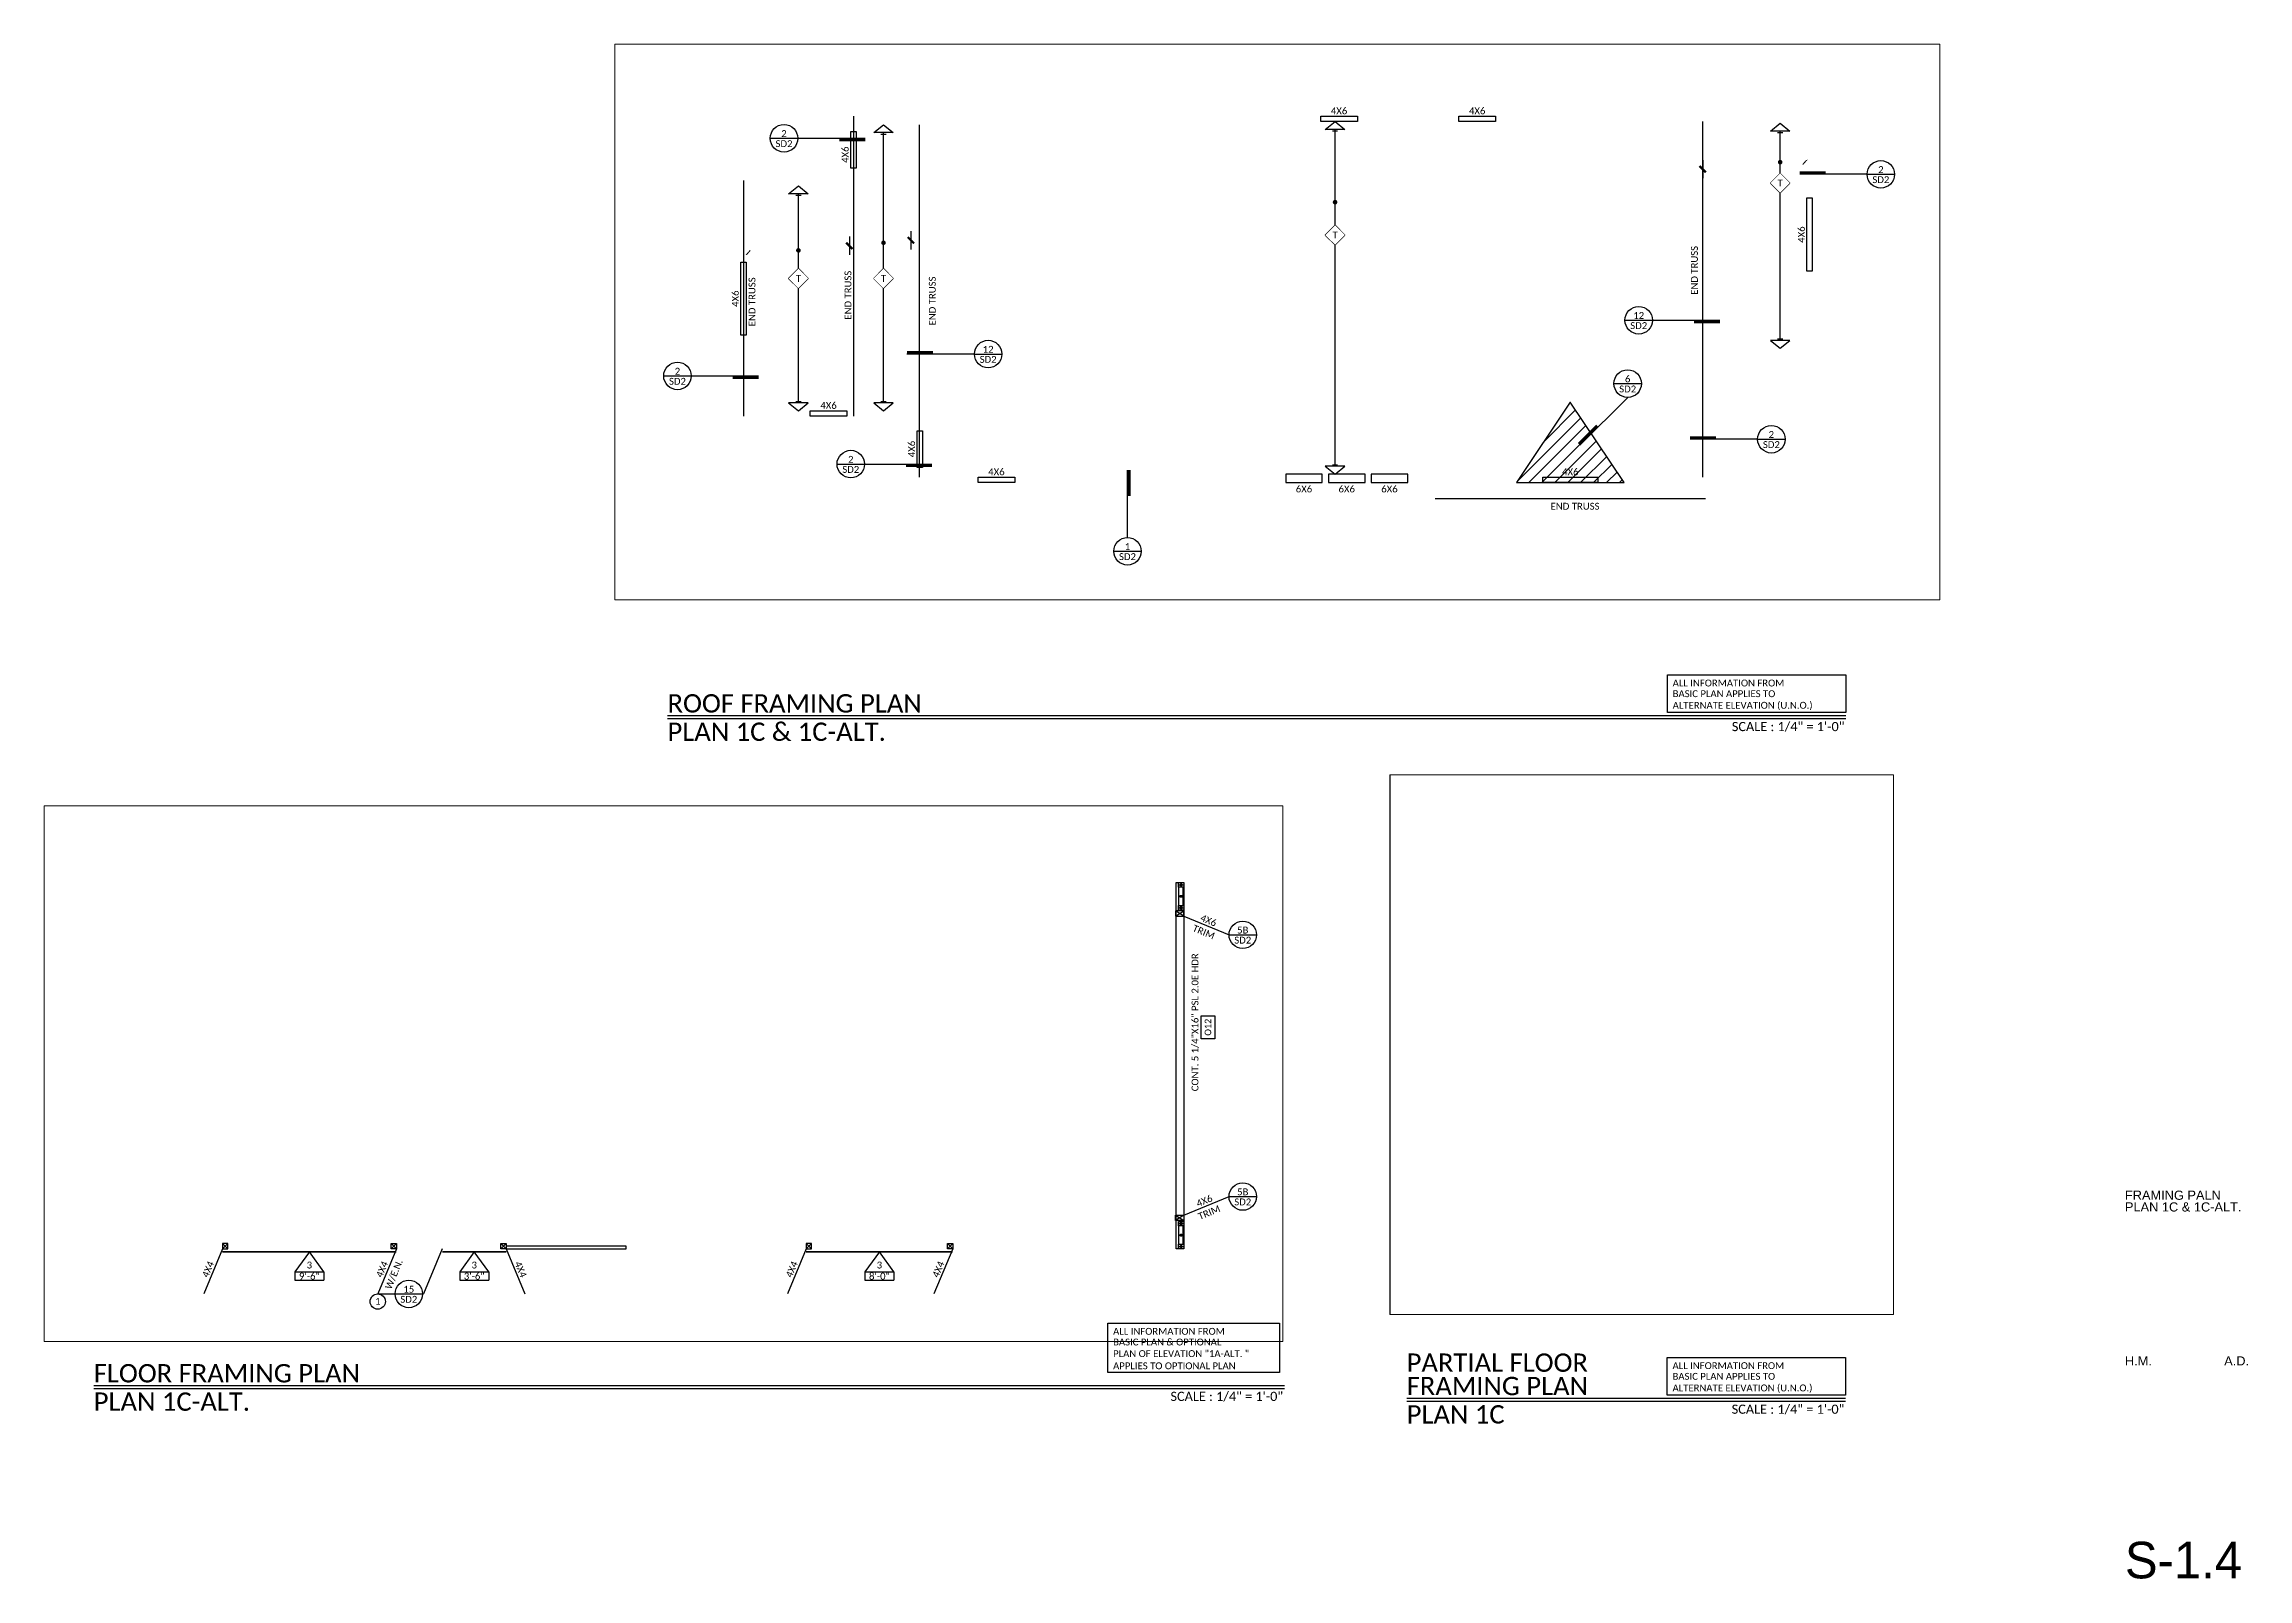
# Paper-space layout 'S-1.4' of a CAD drawing. Header units: inches. Extents: x 4.7 to 34.8, y 0.7 to 21.7.
# The model-space entities are those that its viewports show. They can reach past a viewport. Long polylines and large blocks are cut down to what shows.
import ezdxf
from ezdxf.enums import TextEntityAlignment as Align

# ---------------------------------------------------------------- set-up
doc = ezdxf.new("R2010")
doc.units = ezdxf.units.IN
doc.header["$LTSCALE"] = 24
doc.header["$MEASUREMENT"] = 0
doc.set_wipeout_variables(frame=1)
for name, pattern in [('DASHDOT2', [12.7, 6.35, -3.175, 0, -3.175]), ('DASHED', [0.75, 0.5, -0.25]), ('DASHED2', [0.375, 0.25, -0.125])]:
    doc.linetypes.add(name, pattern=pattern)
doc.layers.add('CORE_VIEWPORT', color=253, linetype='Continuous', plot=False)
for name, color, linetype in [('DE_DESCRIPTION_TITLE', 3, 'Continuous'), ('FRAME_CALIF', 8, 'Continuous'), ('FRAME_DROP', 5, 'DASHED'), ('FRAME_HDR', 70, 'Continuous'), ('FRAME_POST', 4, 'Continuous'), ('FRAME_SWALL', 3, 'SWALL'), ('FRAME_SWTXT', 2, 'Continuous'), ('FRAME_TEXT', 2, 'Continuous')]:
    doc.layers.add(name, color=color, linetype=linetype)
doc.styles.add('A2', font='arial.ttf', dxfattribs={"width": 1.00018})
doc.styles.add('ARC-TEXT', font='CALIBRI.TTF', dxfattribs={"height": 4.5})
doc.styles.add('ARC-TITLE', font='CALIBRI.TTF')
doc.styles.add('shbd-text', font='GIL_____.TTF')
doc.linetypes.add('SWALL', pattern='A,0.25,0.25,["//",ARC-TEXT,S=0.015,R=0,X=0.01,Y=0.01],0.25', length=0.75)

# ---------------------------------------------------------------- blocks, each defined once
blk = doc.blocks.new('SHEET-NO.')
at = {"color": 2, "linetype": 'Continuous', "style": 'A2'}
for tag, p in [('SHT_NAME_1', (39.131, 5.877)), ('SHT_NAME_2', (39.131, 5.717)), ('SHT_NAME_3', (39.131, 5.557)), ('SHT_NAME_4', (39.131, 5.38)), ('SHT_NAME_5', (39.131, 5.204)), ('DESIGNED', (39.131, 3.608)), ('CHECKED', (40.381, 3.608))]:
    blk.add_attdef(tag, p, '', height=0.125, dxfattribs=at)
at = {"color": 3, "linetype": 'Continuous', "ltscale": 12, "style": 'shbd-text'}
blk.add_attdef('SHT-NO.', (39.131, 0.709), '', height=0.5, dxfattribs=at)
blk = doc.blocks.new('NOTE_ALT')
blk.add_lwpolyline([(-112.5, 34.5), (0, 34.5), (0, 2), (-112.5, 2)], close=True)
at = {"color": 0, "style": 'ARC-TEXT'}
for s, p in [('ALL INFORMATION FROM', (-109, 26.8)), ('BASIC PLAN & OPTIONAL', (-109, 19.8)), ('PLAN OF ELEVATION "1A-ALT. "', (-109, 12.2)), ('APPLIES TO OPTIONAL PLAN', (-109, 4.2))]:
    blk.add_text(s, height=4.5, dxfattribs=at).set_placement(p)
blk = doc.blocks.new('NOTE_ALT_ELV')
blk.add_lwpolyline([(-116.8, 26.8), (0, 26.8), (0, 2), (-116.8, 2)], close=True)
at = {"color": 0, "style": 'ARC-TEXT'}
for s, p in [('ALL INFORMATION FROM', (-113.4, 19.1)), ('BASIC PLAN APPLIES TO', (-113.4, 12.1)), ('ALTERNATE ELEVATION (U.N.O.)', (-113.4, 4.5))]:
    blk.add_text(s, height=4.5, dxfattribs=at).set_placement(p)
blk = doc.blocks.new('*U137')
at = {"color": 1}
blk.add_lwpolyline([(2.7, 3.1, 0.688, 0.688, 0), (0, 0, 0, 0, 0), (695, 62.4, 0.688, 0.688, 0), (692.3, 59.3, 0.688, 0.688, 0)], format="xyseb", dxfattribs=at)
blk = doc.blocks.new('*U138')
for p, q in [((6.1, -1.7), (6.1, 1.7)), ((141.4, -1.7), (141.4, 1.7)), ((142.3, 0), (5.2, 0))]:
    blk.add_line(p, q)
for points in [[(5.2, -6.4), (0, 0), (5.2, 6.4)], [(54.3, 0), (60.7, -6.4), (67.1, 0), (60.7, 6.4)], [(142.3, -6.4), (147.5, 0), (142.3, 6.4)]]:
    blk.add_lwpolyline(points, close=True)
at = {"color": 1, "const_width": 1.5}
blk.add_lwpolyline([(43.1, 0, 1), (41.6, 0, 1)], format="xyb", close=True, dxfattribs=at)
at = {"style": 'ARC-TEXT', "width": 1.00018}
blk.add_attdef('FRM', text='', height=4.5, rotation=90, dxfattribs=at).set_placement((60.7, 0), align=Align.MIDDLE_CENTER)
blk.add_wipeout([(67.1, 0), (60.7, 6.4), (54.3, 0), (60.7, -6.4)])
blk = doc.blocks.new('*U139')
for p, q in [((6.1, -1.7), (6.1, 1.7)), ((224.9, -1.7), (224.9, 1.7)), ((225.8, 0), (5.2, 0))]:
    blk.add_line(p, q)
for points in [[(5.2, -6.4), (0, 0), (5.2, 6.4)], [(67.9, 0), (74.3, -6.4), (80.6, 0), (74.3, 6.4)], [(225.8, -6.4), (231, 0), (225.8, 6.4)]]:
    blk.add_lwpolyline(points, close=True)
at = {"color": 1, "const_width": 1.5}
blk.add_lwpolyline([(53.5, 0, 1), (52, 0, 1)], format="xyb", close=True, dxfattribs=at)
at = {"style": 'ARC-TEXT', "width": 1.00018}
blk.add_attdef('FRM', text='', height=4.5, rotation=90, dxfattribs=at).set_placement((74.3, 0), align=Align.MIDDLE_CENTER)
blk.add_wipeout([(80.6, 0), (74.3, 6.4), (67.9, 0), (74.3, -6.4)])
blk = doc.blocks.new('*U140')
for p, q in [((6.1, -1.7), (6.1, 1.7)), ((181.4, -1.7), (181.4, 1.7)), ((182.3, 0), (5.2, 0))]:
    blk.add_line(p, q)
for points in [[(5.2, -6.4), (0, 0), (5.2, 6.4)], [(94.3, 0), (100.7, -6.4), (107.1, 0), (100.7, 6.4)], [(182.3, -6.4), (187.5, 0), (182.3, 6.4)]]:
    blk.add_lwpolyline(points, close=True)
at = {"color": 1, "const_width": 1.5}
blk.add_lwpolyline([(78.1, 0, 1), (76.6, 0, 1)], format="xyb", close=True, dxfattribs=at)
at = {"style": 'ARC-TEXT', "width": 1.00018}
blk.add_attdef('FRM', text='', height=4.5, rotation=90, dxfattribs=at).set_placement((100.7, 0), align=Align.MIDDLE_CENTER)
blk.add_wipeout([(107.1, 0), (100.7, 6.4), (94.3, 0), (100.7, -6.4)])
blk = doc.blocks.new('TEC_STICK')
at = {"color": 1}
blk.add_line((-6, 0), (6, 0), dxfattribs=at)
at = {"color": 1, "const_width": 1.5}
blk.add_lwpolyline([(-2.1, -2.1), (2.1, 2.1)], dxfattribs=at)
blk = doc.blocks.new('*U141')
for p, q in [((6.1, -1.7), (6.1, 1.7)), ((141.4, -1.7), (141.4, 1.7)), ((142.3, 0), (5.2, 0))]:
    blk.add_line(p, q)
for points in [[(5.2, -6.4), (0, 0), (5.2, 6.4)], [(32.9, 0), (39.2, -6.4), (45.6, 0), (39.2, 6.4)], [(142.3, -6.4), (147.5, 0), (142.3, 6.4)]]:
    blk.add_lwpolyline(points, close=True)
at = {"style": 'ARC-TEXT', "width": 1.00018}
blk.add_attdef('FRM', text='', height=4.5, rotation=90, dxfattribs=at).set_placement((39.2, 0), align=Align.MIDDLE_CENTER)
blk.add_wipeout([(45.6, 0), (39.2, 6.4), (32.9, 0), (39.2, -6.4)])
at = {"color": 1, "const_width": 1.5}
blk.add_lwpolyline([(26.3, 0, 1), (24.8, 0, 1)], format="xyb", close=True, dxfattribs=at)
blk = doc.blocks.new('TEC_DET')
blk.add_line((-9, 0), (9, 0))
blk.add_circle((0, 0), 9)
at = {"style": 'ARC-TEXT'}
for tag, p in [('NUM', (0, 3.1)), ('SHT', (0, -3.5))]:
    blk.add_attdef(tag, text='', height=4.5, dxfattribs=at).set_placement(p, align=Align.MIDDLE_CENTER)
blk = doc.blocks.new('*U145')
blk.add_line((36, 0), (-8.2, 0))
at = {"const_width": 2}
blk.add_lwpolyline([(8.8, 1), (-8.2, 1)], dxfattribs=at)
blk = doc.blocks.new('TEC_BM')
blk.add_lwpolyline([(-7.5, 4.5), (7.5, 4.5), (7.5, -4.5), (-7.5, -4.5), (-7.5, 4.5)])
at = {"style": 'ARC-TEXT', "width": 1.00018}
blk.add_attdef('BM', text='', height=4.27, dxfattribs=at).set_placement((0, 0), align=Align.MIDDLE_CENTER)
blk = doc.blocks.new('*U185')
for p, q in [((0, 5.5), (0, 0)), ((3.5, 5.5), (0, 5.5)), ((0, 0), (3.5, 0)), ((3.5, 0), (3.5, 5.5))]:
    blk.add_line(p, q)
at = {"color": 1}
for p, q in [((0, 5.5), (3.5, 0)), ((0, 0), (3.5, 5.5))]:
    blk.add_line(p, q, dxfattribs=at)
blk = doc.blocks.new('*U186')
for p, q in [((-3.5, 0), (-3.5, 5.5)), ((-3.5, 5.5), (0, 5.5)), ((0, 0), (-3.5, 0)), ((0, 5.5), (0, 0))]:
    blk.add_line(p, q)
at = {"color": 1}
for p, q in [((0, 5.5), (-3.5, 0)), ((0, 0), (-3.5, 5.5))]:
    blk.add_line(p, q, dxfattribs=at)
blk = doc.blocks.new('*U206')
for p, q in [((0, 3.5), (0, 0)), ((3.5, 3.5), (0, 3.5)), ((0, 0), (3.5, 0)), ((3.5, 0), (3.5, 3.5))]:
    blk.add_line(p, q)
at = {"color": 1}
for p, q in [((0, 3.5), (3.5, 0)), ((0, 0), (3.5, 3.5))]:
    blk.add_line(p, q, dxfattribs=at)
blk = doc.blocks.new('*U205')
for p, q in [((-3.5, 0), (-3.5, 3.5)), ((-3.5, 3.5), (0, 3.5)), ((0, 0), (-3.5, 0)), ((0, 3.5), (0, 0))]:
    blk.add_line(p, q)
at = {"color": 1}
for p, q in [((0, 3.5), (-3.5, 0)), ((0, 0), (-3.5, 3.5))]:
    blk.add_line(p, q, dxfattribs=at)
blk = doc.blocks.new('*U115')
for p, q in [((13, 9.5), (18.6, 9.5)), ((18.6, -9.5), (18.6, 9.5)), ((13, -9.5), (18.6, -9.5))]:
    blk.add_line(p, q)
at = {"flags": 128}
blk.add_lwpolyline([(13, -9.5), (13, 9.5), (0, 0)], close=True, dxfattribs=at)
at = {"style": 'ARC-TEXT'}
for tag, p in [('NUM', (8.6, 0)), ('LENGTH', (15.9, 0)), ('REF', (21.8, 0))]:
    blk.add_attdef(tag, text='', height=4.5, rotation=90, dxfattribs=at).set_placement(p, align=Align.MIDDLE_CENTER)
blk = doc.blocks.new('*U203')
for p, q in [((0, 3.5), (0, 0)), ((3.5, 3.5), (0, 3.5)), ((0, 0), (3.5, 0)), ((3.5, 0), (3.5, 3.5))]:
    blk.add_line(p, q)
at = {"color": 1}
for p, q in [((0, 3.5), (3.5, 0)), ((0, 0), (3.5, 3.5))]:
    blk.add_line(p, q, dxfattribs=at)
blk = doc.blocks.new('*U204')
for p, q in [((-3.5, 0), (-3.5, 3.5)), ((-3.5, 3.5), (0, 3.5)), ((0, 0), (-3.5, 0)), ((0, 3.5), (0, 0))]:
    blk.add_line(p, q)
at = {"color": 1}
for p, q in [((0, 3.5), (-3.5, 0)), ((0, 0), (-3.5, 3.5))]:
    blk.add_line(p, q, dxfattribs=at)
blk = doc.blocks.new('*U123')
for p, q in [((-3.5, 0), (-3.5, 3.5)), ((-3.5, 3.5), (0, 3.5)), ((0, 0), (-3.5, 0)), ((0, 3.5), (0, 0))]:
    blk.add_line(p, q)
at = {"color": 1}
for p, q in [((0, 3.5), (-3.5, 0)), ((0, 0), (-3.5, 3.5))]:
    blk.add_line(p, q, dxfattribs=at)
blk = doc.blocks.new('TEC_KNOTE')
blk.add_circle((0, 0), 5)
at = {"style": 'ARC-TEXT', "width": 1.00018}
blk.add_attdef('NOTE', text='', height=4.5, dxfattribs=at).set_placement((0.1, 0.2), align=Align.MIDDLE_CENTER)
blk = doc.blocks.new('*U132')
at = {"color": 3, "linetype": 'Continuous'}
for p, q in [((0, -3.5), (0, 0)), ((0, 0), (3, 0)), ((3, 0), (15, 0)), ((15, 0), (18, 0)), ((18, 0), (18, -3.5)), ((3, -3.5), (0, -3.5)), ((3, -0.8), (15, -0.8)), ((3, -3.5), (15, -3.5)), ((18, -3.5), (15, -3.5))]:
    blk.add_line(p, q, dxfattribs=at)
at = {"color": 3, "linetype": 'DASHED2', "ltscale": 3}
for p, q in [((3, 0), (3, -3.5)), ((15, -3.5), (15, 0))]:
    blk.add_line(p, q, dxfattribs=at)
at = {"color": 1, "linetype": 'DASHDOT2'}
for p, q in [((1.2, -1.7), (0.7, -1.7)), ((1.6, -1.7), (1.4, -1.7)), ((1.5, -1.4), (1.5, -0.4)), ((1.5, -1.9), (1.5, -1.6)), ((1.5, -3), (1.5, -2)), ((2.3, -1.7), (1.8, -1.7)), ((8.7, -1.7), (8.2, -1.7)), ((9.1, -1.7), (8.9, -1.7)), ((9, -1.4), (9, -0.4)), ((9, -1.9), (9, -1.6)), ((9, -3), (9, -2)), ((9.8, -1.7), (9.3, -1.7)), ((16.2, -1.7), (15.7, -1.7)), ((16.6, -1.7), (16.4, -1.7)), ((16.5, -1.4), (16.5, -0.4)), ((16.5, -1.9), (16.5, -1.6)), ((16.5, -3), (16.5, -2)), ((17.3, -1.7), (16.8, -1.7))]:
    blk.add_line(p, q, dxfattribs=at)
at = {"color": 1}
for p, q in [((1.1, -1.3), (1.1, -2.3)), ((1.9, -2.3), (1.9, -1.3)), ((8.6, -1.3), (8.6, -2.3)), ((9.4, -2.3), (9.4, -1.3)), ((16.1, -1.3), (16.1, -2.3)), ((16.9, -2.3), (16.9, -1.3))]:
    blk.add_line(p, q, dxfattribs=at)
for centre, start, end in [((1.5, -1.3), 0, 180), ((1.5, -2.3), 180, 0), ((9, -1.3), 0, 180), ((9, -2.3), 180, 0), ((16.5, -1.3), 0, 180), ((16.5, -2.3), 180, 0)]:
    blk.add_arc(centre, 0.383, start, end, dxfattribs=at)

msp = doc.modelspace()

# ---------------------------------------------------------------- hatches: boundary and pattern name
at = {"layer": 'FRAME_CALIF'}
h = msp.add_hatch(dxfattribs=at)
h.set_pattern_fill('ANSI31', color=256, scale=48, style=2)
h.paths.add_polyline_path([(6911.00636, 2455.81243), (6981.41567, 2455.81243), (6946.21102, 2508.62493)])

# ---------------------------------------------------------------- linework, layer by layer
msp.add_lwpolyline([(6911.00636, 2455.81243), (6981.41567, 2455.81243), (6946.21102, 2508.62493)], close=True, dxfattribs=at)
at = {"layer": 'FRAME_DROP'}
msp.add_lwpolyline([(8066.31457, 2149.31243), (8066.31457, 1909.31243), (8061.18957, 1909.31243), (8061.18957, 2149.31243), (8066.31457, 2149.31243)], dxfattribs=at)
at = {"layer": 'FRAME_HDR'}
for p, q in [((6476.53043, 2695.81243), (6476.53043, 2499.31243)), ((6519.77314, 2459.31243), (6519.77314, 2690.31243)), ((7032.95765, 2459.31243), (7032.95765, 2692.31243)), ((6404.50107, 2653.81243), (6404.50107, 2499.31243)), ((6857.71102, 2445.29993), (7034.71102, 2445.29993))]:
    msp.add_line(p, q, dxfattribs=at)
at = {"layer": 'FRAME_HDR', "linetype": 'DASHED2'}
for points in [[(6782.71102, 2695.81243), (6806.71102, 2695.81243), (6806.71102, 2692.31243), (6782.71102, 2692.31243), (6782.71102, 2695.81243)], [(6873.21102, 2695.81243), (6897.21102, 2695.81243), (6897.21102, 2692.31243), (6873.21102, 2692.31243), (6873.21102, 2695.81243)], [(6478.21102, 2685.81243), (6478.21102, 2661.81243), (6474.71102, 2661.81243), (6474.71102, 2685.81243), (6478.21102, 2685.81243)], [(7101.21102, 2594.31243), (7101.21102, 2642.31243), (7104.71102, 2642.31243), (7104.71102, 2594.31243), (7101.21102, 2594.31243)], [(6402.71102, 2552.31243), (6402.71102, 2600.31243), (6406.21102, 2600.31243), (6406.21102, 2552.31243), (6402.71102, 2552.31243)], [(6448.21102, 2502.81243), (6472.21102, 2502.81243), (6472.21102, 2499.31243), (6448.21102, 2499.31243), (6448.21102, 2502.81243)], [(6521.71102, 2489.81243), (6521.71102, 2465.81243), (6518.21102, 2465.81243), (6518.21102, 2489.81243), (6521.71102, 2489.81243)], [(6558.21102, 2459.31243), (6582.21102, 2459.31243), (6582.21102, 2455.81243), (6558.21102, 2455.81243), (6558.21102, 2459.31243)], [(6759.7251, 2455.81243), (6783.7251, 2455.81243), (6783.7251, 2461.31243), (6759.7251, 2461.31243), (6759.7251, 2455.81243)], [(6787.7251, 2455.81243), (6811.7251, 2455.81243), (6811.7251, 2461.31243), (6787.7251, 2461.31243), (6787.7251, 2455.81243)], [(6815.7251, 2455.81243), (6839.7251, 2455.81243), (6839.7251, 2461.31243), (6815.7251, 2461.31243), (6815.7251, 2455.81243)], [(6928.21102, 2459.31243), (6964.21102, 2459.31243), (6964.21102, 2455.81243), (6928.21102, 2455.81243), (6928.21102, 2459.31243)]]:
    msp.add_lwpolyline(points, dxfattribs=at)
at = {"layer": 'FRAME_HDR'}
msp.add_lwpolyline([(7622.32929, 1909.31243), (7700.81457, 1909.31243), (7700.81457, 1911.06243), (7622.32929, 1911.06243), (7622.32929, 1909.31243)], dxfattribs=at)
at = {"layer": 'FRAME_SWALL', "linetype": 'DASHED2', "const_width": 1}
for points in [[(7436.31457, 1907.31243), (7550.32929, 1907.31243)], [(7580.32929, 1907.31243), (7622.32929, 1907.31243)], [(7818.81457, 1907.31243), (7914.81457, 1907.31243)]]:
    msp.add_lwpolyline(points, dxfattribs=at)
at = {"layer": 'FRAME_TEXT'}
for p, q in [((8066.31457, 2127.31243), (8095.87872, 2115.06656)), ((8066.31457, 1931.31243), (8095.87872, 1943.5583)), ((7436.31457, 1909.31243), (7424.0687, 1879.74829)), ((7550.32929, 1909.31243), (7538.08342, 1879.74829)), ((7580.32929, 1909.31243), (7568.08342, 1879.74829)), ((7622.32929, 1909.31243), (7634.57516, 1879.74829)), ((7818.81457, 1909.31243), (7806.5687, 1879.74829)), ((7818.81457, 1912.81243), (7818.81457, 1909.31243)), ((7914.81457, 1909.31243), (7902.5687, 1879.74829)), ((7538.08342, 1879.74829), (7568.08342, 1879.74829))]:
    msp.add_line(p, q, dxfattribs=at)

# ---------------------------------------------------------------- block references
at = {"layer": 'FRAME_POST'}
for name, p, rotation in [('*U185', (8066.31457, 2127.31243), 90), ('*U186', (8066.31457, 1931.31243), 89.99999999998515), ('*U123', (7550.32929, 1909.31243), 359.9999999963471)]:
    msp.add_blockref(name, p, dxfattribs=dict(at, rotation=rotation))
for name, p in [('*U203', (7436.31457, 1909.31243)), ('*U204', (7622.32929, 1909.31243)), ('*U206', (7818.81457, 1909.31243)), ('*U205', (7914.81457, 1909.31243))]:
    msp.add_blockref(name, p, dxfattribs=at)
at = {"layer": 'FRAME_SWALL', "rotation": 270}
for p in [(8066.31457, 2149.31243), (8066.31457, 1927.31243)]:
    msp.add_blockref('*U132', p, dxfattribs=at)
at = {"layer": 'FRAME_SWTXT'}
for p, rotation, values in [((7493.32193, 1907.31243), 270, {'NUM': '3', 'LENGTH': '9\'-6"'}), ((7601.32929, 1907.31243), 270.0000000000019, {'NUM': '3', 'LENGTH': '3\'-6"'}), ((7866.81457, 1907.31243), 270, {'NUM': '3', 'LENGTH': '8\'-0"'})]:
    msp.add_blockref('*U115', p, dxfattribs=dict(at, rotation=rotation)).add_auto_attribs(values)
at = {"layer": 'FRAME_TEXT'}
for name, p, values in [('TEC_DET', (6431.02672, 2681.39378), {'NUM': '2', 'SHT': 'SD2'}), ('TEC_DET', (7149.71102, 2657.79959), {'NUM': '2', 'SHT': 'SD2'}), ('TEC_DET', (6991.04264, 2562.1743), {'NUM': '12', 'SHT': 'SD2'}), ('TEC_DET', (6564.77314, 2540.05046), {'NUM': '12', 'SHT': 'SD2'}), ('TEC_DET', (6361.21102, 2525.68706), {'NUM': '2', 'SHT': 'SD2'}), ('TEC_DET', (6983.81769, 2520.65975), {'NUM': '6', 'SHT': 'SD2'}), ('TEC_DET', (7077.95765, 2484.21306), {'NUM': '2', 'SHT': 'SD2'}), ('TEC_DET', (6474.77314, 2467.96659), {'NUM': '2', 'SHT': 'SD2'}), ('TEC_DET', (6656.0766, 2410.81243), {'NUM': '1', 'SHT': 'SD2'}), ('TEC_DET', (8104.87872, 2115.06656), {'NUM': '5B', 'SHT': 'SD2'}), ('TEC_DET', (8104.87872, 1943.5583), {'NUM': '5B', 'SHT': 'SD2'}), ('TEC_KNOTE', (7538.08342, 1874.74829), {'NOTE': '1'}), ('TEC_DET', (7558.46081, 1879.74829), {'NUM': '15', 'SHT': 'SD2'})]:
    msp.add_blockref(name, p, dxfattribs=at).add_auto_attribs(values)
for name, p in [('*U137', (6406.21102, 2604.89363)), ('*U145', (6519.77314, 2540.05046)), ('*U145', (7032.95765, 2484.21306))]:
    msp.add_blockref(name, p, dxfattribs=at)
for name, p, rotation in [('TEC_STICK', (7032.95765, 2661.18252), 269.9999999999994), ('TEC_STICK', (6473.84276, 2610.96772), 270), ('TEC_STICK', (6514.21102, 2614.59325), 270), ('*U145', (7036.04264, 2562.1743), 180), ('*U145', (6406.21102, 2525.68706), 180), ('*U145', (6958.36185, 2486.2039), 45), ('*U145', (6519.77314, 2467.96659), 180), ('*U145', (6656.0766, 2455.81243), 270)]:
    msp.add_blockref(name, p, dxfattribs=dict(at, rotation=rotation))
at = {"layer": 'FRAME_TEXT', "rotation": 90}
msp.add_blockref('TEC_BM', (8082.07722, 2054.49992), dxfattribs=at).add_auto_attribs({'BM': 'O12'})

# ---------------------------------------------------------------- texts
at = {"layer": 'FRAME_TEXT', "style": 'ARC-TEXT'}
for s, p in [('4X6', (6794.71102, 2695.81243)), ('4X6', (6460.21102, 2502.81243)), ('4X6', (6570.21102, 2459.31243)), ('4X6', (6946.21102, 2459.31243)), ('6X6', (6771.7251, 2448.04697)), ('6X6', (6799.7251, 2448.04697)), ('6X6', (6827.7251, 2448.04697)), ('END TRUSS', (6949.33845, 2436.72854))]:
    msp.add_text(s, height=4.5, dxfattribs=at).set_placement(p, align=Align.BOTTOM_CENTER)
for s, rotation, p in [('4X6', 360, (6885.21102, 2695.81243)), ('4X6', 90, (6474.71102, 2670.64961)), ('4X6', 90, (7101.21102, 2618.31243)), ('END TRUSS', 90, (7031.15213, 2594.87806)), ('END TRUSS', 90, (6413.65446, 2574.26572)), ('END TRUSS', 90, (6476.53043, 2578.61556)), ('END TRUSS', 90, (6531.78017, 2574.81243)), ('4X6', 90, (6402.71102, 2576.31243)), ('4X6', 90, (6518.21102, 2477.81243)), ('4X6', 337.5, (8081.09664, 2121.1895)), ('TRIM', 337.5, (8077.93951, 2113.56749)), ('CONT. 5 1/4"X16" PSL 2.0E HDR', 90, (8077.19408, 2057.75283)), ('4X6', 22.5, (8081.09664, 1937.43537)), ('TRIM', 22.5, (8084.25378, 1929.81336)), ('4X4', 67.5, (7430.19164, 1894.53036)), ('4X4', 67.5, (7544.20636, 1894.53036)), ('W/E.N.', 67.5, (7552.02312, 1891.29255)), ('4X4', 292.5, (7628.4668, 1894.49518)), ('4X4', 67.5, (7812.69164, 1894.53036)), ('4X4', 67.5, (7908.69164, 1894.53036))]:
    msp.add_text(s, height=4.5, rotation=rotation, dxfattribs=at).set_placement(p, align=Align.BOTTOM_CENTER)

# ---------------------------------------------------------------- next in the draw order: block references
at = {"layer": 'FRAME_TEXT', "rotation": 270}
for name, p in [('*U140', (6496.2111, 2690.31243)), ('*U139', (6792.09015, 2692.31243)), ('*U141', (7083.74965, 2691.31243)), ('*U138', (6440.46102, 2650.31243))]:
    msp.add_blockref(name, p, dxfattribs=at).add_auto_attribs({'FRM': 'T'})

# ---------------------------------------------------------------- next in the draw order: block references
at = {"layer": 'FRAME_TEXT', "rotation": 180}
msp.add_blockref('*U145', (6476.02672, 2681.39378), dxfattribs=at)
at = {"layer": 'FRAME_TEXT'}
msp.add_blockref('*U145', (7104.71102, 2657.79959), dxfattribs=at)

psp = doc.layouts.new('S-1.4')

# ---------------------------------------------------------------- linework, layer by layer
at = {"layer": 'DE_DESCRIPTION_TITLE', "color": 6}
for p, q in [((13.237, 12.486), (29.32, 12.486)), ((5.405, 3.343), (21.657, 3.343)), ((23.327, 3.168), (29.318, 3.168))]:
    psp.add_line(p, q, dxfattribs=at)
at = {"layer": 'DE_DESCRIPTION_TITLE', "color": 1}
for p, q in [((13.237, 12.445), (29.321, 12.445)), ((5.405, 3.301), (21.657, 3.301)), ((23.327, 3.127), (29.319, 3.127))]:
    psp.add_line(p, q, dxfattribs=at)
at = {"layer": 'FRAME_TEXT'}
psp.add_lwpolyline([(23.097, 11.679), (23.097, 4.309)], dxfattribs=at)

# ---------------------------------------------------------------- block references
ref = psp.add_blockref('SHEET-NO.', (0, 0))
ref.add_attrib('SHT-NO.', 'S-1.4', (33.131, 0.709), dxfattribs={"color": 3, "linetype": 'Continuous', "ltscale": 12, "height": 0.5, "style": 'shbd-text'})
ref.add_attrib('SHT_NAME_1', 'FRAMING PALN', (33.131, 5.877), dxfattribs={"color": 2, "linetype": 'Continuous', "height": 0.125, "style": 'A2'})
ref.add_attrib('SHT_NAME_2', 'PLAN 1C & 1C-ALT.', (33.131, 5.717), dxfattribs={"color": 2, "linetype": 'Continuous', "height": 0.125, "style": 'A2'})
ref.add_attrib('DESIGNED', 'H.M.', (33.131, 3.615), dxfattribs={"color": 2, "linetype": 'Continuous', "height": 0.125, "style": 'A2'})
ref.add_attrib('CHECKED', 'A.D.', (34.486, 3.615), dxfattribs={"color": 2, "linetype": 'Continuous', "height": 0.125, "style": 'A2'})
at = {"layer": 'DE_DESCRIPTION_TITLE', "xscale": 0.02083333333333333, "yscale": 0.02083333333333333, "zscale": 0.02083333333333333}
for name, p in [('NOTE_ALT_ELV', (29.32, 12.486)), ('NOTE_ALT', (21.59, 3.476)), ('NOTE_ALT_ELV', (29.318, 3.168))]:
    psp.add_blockref(name, p, dxfattribs=at)

# ---------------------------------------------------------------- texts
at = {"layer": 'DE_DESCRIPTION_TITLE', "style": 'ARC-TITLE', "width": 1.00018}
for s, height, p in [('ROOF FRAMING PLAN', 0.25, (13.237, 12.528)), ('PLAN 1C & 1C-ALT.', 0.25, (13.237, 12.141)), ('SCALE : 1/4" = 1\'-0"', 0.125, (27.765, 12.274)), ('FLOOR FRAMING PLAN', 0.25, (5.405, 3.384)), ('PARTIAL FLOOR', 0.25, (23.327, 3.529)), ('FRAMING PLAN', 0.25, (23.327, 3.21)), ('PLAN 1C-ALT.', 0.25, (5.405, 2.997)), ('SCALE : 1/4" = 1\'-0"', 0.125, (20.102, 3.131)), ('PLAN 1C', 0.25, (23.327, 2.823)), ('SCALE : 1/4" = 1\'-0"', 0.125, (27.763, 2.956))]:
    psp.add_text(s, height=height, dxfattribs=at).set_placement(p)

# ---------------------------------------------------------------- viewports
at = {"layer": 'CORE_VIEWPORT'}
for center, size, view_center_point, view_height, status in [((21.562, 17.86), (18.088, 7.58475), (6754.30987, 2561.11271), 364.0681696, 4), ((13.182, 7.6), (16.911, 7.31066), (7725.34169, 2024.16642), 350.911614, 3)]:
    psp.add_viewport(center=center, size=size, view_center_point=view_center_point, view_height=view_height, status=status, dxfattribs=at)
psp.add_viewport(center=(26.534, 7.994), size=(6.874, 7.3699), view_center_point=(6992.93268, 2020.60838), view_height=353.755766, dxfattribs=at)

doc.saveas('drawing.dxf')
